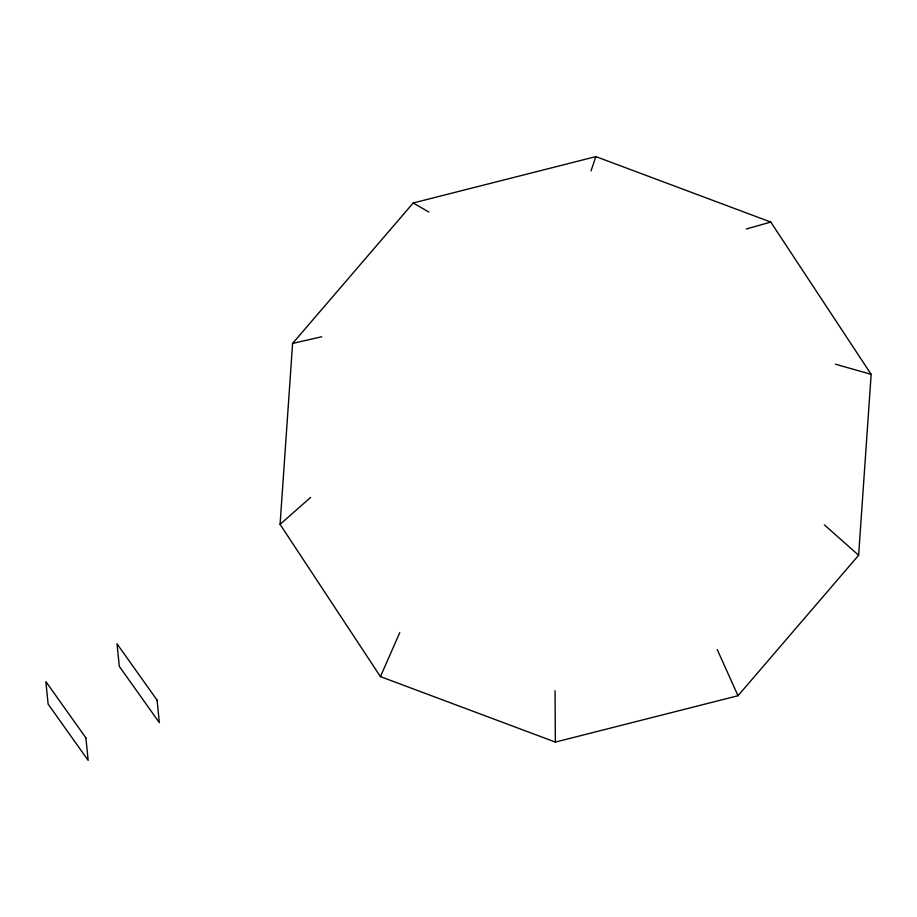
<?xml version="1.0" encoding="UTF-8"?>
<svg xmlns="http://www.w3.org/2000/svg" width="917" height="917" viewBox="0 0 917 917"><rect width="100%" height="100%" fill="white"/><g stroke="black" fill="none" stroke-linecap="round" stroke-linejoin="round"><path stroke-width="1.38" d="M280.075 524.352L292.592 343.439L413.212 202.966L595.867 156.612L770.784 222.063L871.15 374.342L858.633 555.255L738.013 695.728L555.358 742.082L380.44 676.62L280.075 524.352L310.634 497.404M591.018 170.883L595.867 156.612M380.44 676.62L399.755 632.604M746.323 228.998L770.784 222.063M292.592 343.439L321.741 336.757M835.444 364.198L871.15 374.342M413.212 202.966L428.835 212.045M824.337 524.833L858.633 555.255M717.232 649.557L738.013 695.728M555.06 690.719L555.358 742.082M157.071 700.118L117.021 643.837L119.29 666.35L159.34 722.642L157.071 700.118M85.9 737.876L45.85 681.583L48.12 704.107L88.17 760.388L85.9 737.876"/></g></svg>
